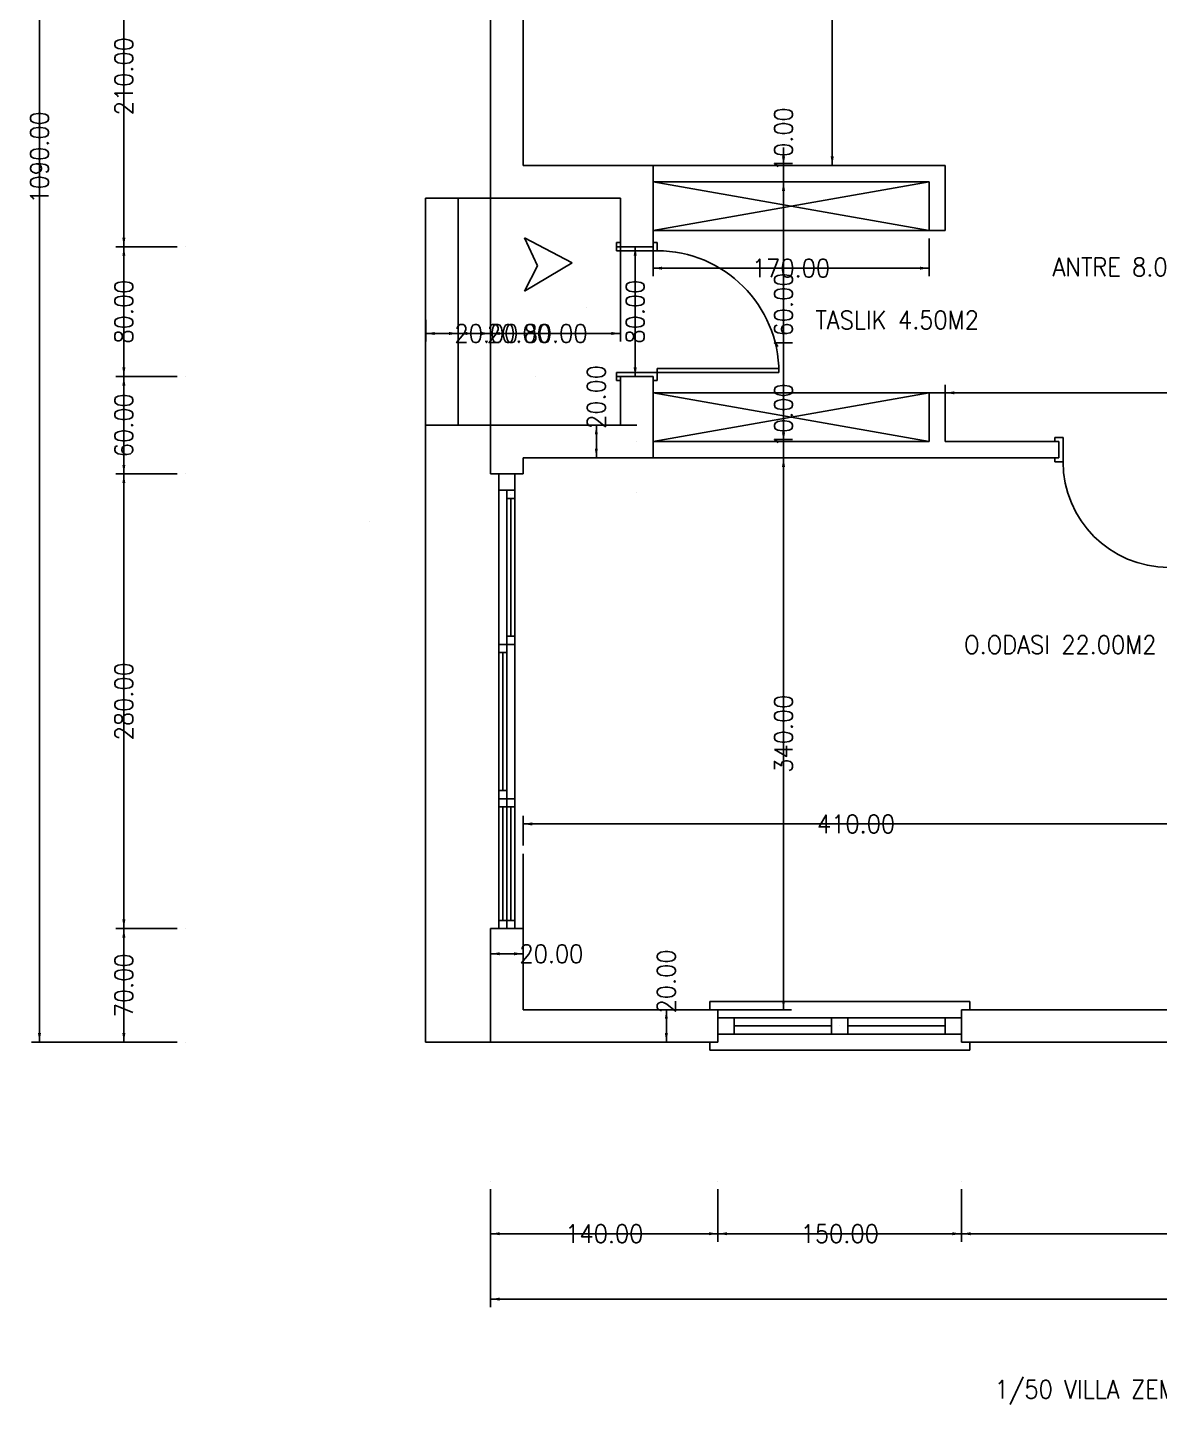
# Model space of a CAD drawing. Header units: millimetres. Extents: x -298 to 14912, y -1297 to 14957.
# Drawn here: x -298 to 6672, y -1297 to 7185 of the extents above; entities that cross this region are included whole.
import ezdxf

# ---------------------------------------------------------------- set-up
doc = ezdxf.new("R2010")
doc.units = ezdxf.units.MM
doc.layers.get('0').update_dxf_attribs({"linetype": 'CONTINUOUS'})
doc.layers.add('DIMENSIONS', color=3, linetype='CONTINUOUS')
doc.styles.get("Standard").update_dxf_attribs({"font": 'STANDARD'})
doc.dimstyles.get("Standard").update_dxf_attribs({"dimtxt": 112, "dimasz": 56, "dimexe": 50, "dimexo": 50, "dimgap": 0.0625, "dimtad": 0, "dimtoh": 1, "dimdec": 4, "dimzin": 1, "dimdsep": 46, "dimtxsty": 'STANDARD', "dimcen": 0.09, "dimadec": 0, "dimazin": 0, "dimtfac": 1, "dimtdec": 4, "dimtofl": 0, "dimtmove": 0, "dimatfit": 3, "dimfxl": 1, "dimtolj": 1, "dimtzin": 0, "dimarcsym": 0})

# ---------------------------------------------------------------- blocks, each defined once
blk = doc.blocks.new('*D17')
at = {"layer": 'DIMENSIONS', "color": 0, "linetype": 'ByBlock', "lineweight": -2}
for p, q in [((2553.9, 1584.7), (2553.9, 1429.2)), ((2753.9, 1584.7), (2753.9, 1429.2)), ((2553.9, 1479.2), (2753.9, 1479.2))]:
    blk.add_line(p, q, dxfattribs=at)
for points in [[(2553.9, 1479.2), (2609.9, 1488.5), (2609.9, 1469.9)], [(2753.9, 1479.2), (2697.9, 1469.9), (2697.9, 1488.5)]]:
    blk.add_solid(points, dxfattribs=at)
at = {"layer": 'DIMENSIONS', "color": 0, "linetype": 'CONTINUOUS', "lineweight": -2, "insert": (2928.1, 1479.2), "char_height": 112, "width": 348.444, "attachment_point": 5}
blk.add_mtext('20.00', dxfattribs=at)
blk = doc.blocks.new('*D18')
at = {"layer": 'DIMENSIONS', "color": 0, "linetype": 'ByBlock', "lineweight": -2}
for p, q in [((2753.9, 2145.4), (2753.9, 2329.1)), ((6853.9, 2145.4), (6853.9, 2329.1)), ((2753.9, 2279.1), (6853.9, 2279.1))]:
    blk.add_line(p, q, dxfattribs=at)
for points in [[(2753.9, 2279.1), (2809.9, 2288.4), (2809.9, 2269.8)], [(6853.9, 2279.1), (6797.9, 2269.8), (6797.9, 2288.4)]]:
    blk.add_solid(points, dxfattribs=at)
at = {"layer": 'DIMENSIONS', "color": 0, "linetype": 'CONTINUOUS', "lineweight": -2, "insert": (4803.9, 2279.1), "char_height": 112, "width": 423.111, "attachment_point": 5}
blk.add_mtext('410.00', dxfattribs=at)
blk = doc.blocks.new('*D24')
at = {"layer": 'DIMENSIONS', "color": 0, "linetype": 'ByBlock', "lineweight": -2}
for p, q in [((3503.9, 1134.7), (3686.1, 1134.7)), ((3636.1, 934.7), (3636.1, 1134.7)), ((3503.9, 934.7), (3686.1, 934.7))]:
    blk.add_line(p, q, dxfattribs=at)
for points in [[(3636.1, 1134.7), (3645.4, 1078.7), (3626.8, 1078.7)], [(3636.1, 934.7), (3626.8, 990.7), (3645.4, 990.7)]]:
    blk.add_solid(points, dxfattribs=at)
at = {"layer": 'DIMENSIONS', "color": 0, "linetype": 'CONTINUOUS', "lineweight": -2, "insert": (3636.1, 1309), "char_height": 112, "width": 348.444, "attachment_point": 5, "rotation": 90}
blk.add_mtext('20.00', dxfattribs=at)
blk = doc.blocks.new('*D25')
at = {"layer": 'DIMENSIONS', "color": 0, "linetype": 'ByBlock', "lineweight": -2}
for p, q in [((3503.9, 4534.7), (4407.4, 4534.7)), ((4357.4, 1134.7), (4357.4, 4534.7)), ((3503.9, 1134.7), (4407.4, 1134.7))]:
    blk.add_line(p, q, dxfattribs=at)
for points in [[(4357.4, 4534.7), (4366.8, 4478.7), (4348.1, 4478.7)], [(4357.4, 1134.7), (4348.1, 1190.7), (4366.8, 1190.7)]]:
    blk.add_solid(points, dxfattribs=at)
at = {"layer": 'DIMENSIONS', "color": 0, "linetype": 'CONTINUOUS', "lineweight": -2, "insert": (4357.4, 2834.7), "char_height": 112, "width": 448, "attachment_point": 5, "rotation": 90}
blk.add_mtext('340.00', dxfattribs=at)
blk = doc.blocks.new('*D26')
at = {"layer": 'DIMENSIONS', "color": 0, "linetype": 'ByBlock', "lineweight": -2}
for p, q in [((3403.9, 4734.7), (3154.9, 4734.7)), ((3204.9, 4534.7), (3204.9, 4734.7)), ((3403.9, 4534.7), (3154.9, 4534.7))]:
    blk.add_line(p, q, dxfattribs=at)
for points in [[(3204.9, 4734.7), (3214.2, 4678.7), (3195.6, 4678.7)], [(3204.9, 4534.7), (3195.6, 4590.7), (3214.2, 4590.7)]]:
    blk.add_solid(points, dxfattribs=at)
at = {"layer": 'DIMENSIONS', "color": 0, "linetype": 'CONTINUOUS', "lineweight": -2, "insert": (3204.9, 4909), "char_height": 112, "width": 348.444, "attachment_point": 5, "rotation": 90}
blk.add_mtext('20.00', dxfattribs=at)
blk = doc.blocks.new('*D27')
at = {"layer": 'DIMENSIONS', "color": 0, "linetype": 'ByBlock', "lineweight": -2}
for p, q in [((4357.4, 4422.7), (4357.4, 4746.7)), ((3603.9, 4634.7), (4407.4, 4634.7)), ((3603.9, 4534.7), (4407.4, 4534.7))]:
    blk.add_line(p, q, dxfattribs=at)
for points in [[(4357.4, 4634.7), (4348.1, 4690.7), (4366.8, 4690.7)], [(4357.4, 4534.7), (4366.8, 4478.7), (4348.1, 4478.7)]]:
    blk.add_solid(points, dxfattribs=at)
at = {"layer": 'DIMENSIONS', "color": 0, "linetype": 'CONTINUOUS', "lineweight": -2, "insert": (4357.4, 4796.5), "char_height": 112, "width": 323.556, "attachment_point": 5, "rotation": 90}
blk.add_mtext('10.00', dxfattribs=at)
blk = doc.blocks.new('*D28')
at = {"layer": 'DIMENSIONS', "color": 0, "linetype": 'ByBlock', "lineweight": -2}
for p, q in [((5203.9, 6234.7), (4307.4, 6234.7)), ((4357.4, 4634.7), (4357.4, 6234.7)), ((5203.9, 4634.7), (4307.4, 4634.7))]:
    blk.add_line(p, q, dxfattribs=at)
for points in [[(4357.4, 6234.7), (4366.8, 6178.7), (4348.1, 6178.7)], [(4357.4, 4634.7), (4348.1, 4690.7), (4366.8, 4690.7)]]:
    blk.add_solid(points, dxfattribs=at)
at = {"layer": 'DIMENSIONS', "color": 0, "linetype": 'CONTINUOUS', "lineweight": -2, "insert": (4357.4, 5434.7), "char_height": 112, "width": 410.667, "attachment_point": 5, "rotation": 90}
blk.add_mtext('160.00', dxfattribs=at)
blk = doc.blocks.new('*D29')
at = {"layer": 'DIMENSIONS', "color": 0, "linetype": 'ByBlock', "lineweight": -2}
for p, q in [((4357.4, 6122.7), (4357.4, 6446.7)), ((3603.9, 6334.7), (4407.4, 6334.7)), ((3603.9, 6234.7), (4407.4, 6234.7))]:
    blk.add_line(p, q, dxfattribs=at)
for points in [[(4357.4, 6334.7), (4348.1, 6390.7), (4366.8, 6390.7)], [(4357.4, 6234.7), (4366.8, 6178.7), (4348.1, 6178.7)]]:
    blk.add_solid(points, dxfattribs=at)
at = {"layer": 'DIMENSIONS', "color": 0, "linetype": 'CONTINUOUS', "lineweight": -2, "insert": (4357.4, 6496.5), "char_height": 112, "width": 323.556, "attachment_point": 5, "rotation": 90}
blk.add_mtext('10.00', dxfattribs=at)
blk = doc.blocks.new('*D30')
at = {"layer": 'DIMENSIONS', "color": 0, "linetype": 'ByBlock', "lineweight": -2}
for p, q in [((3803.9, 11234.7), (4707.4, 11234.7)), ((4657.4, 6334.7), (4657.4, 11234.7)), ((3803.9, 6334.7), (4707.4, 6334.7))]:
    blk.add_line(p, q, dxfattribs=at)
for points in [[(4657.4, 11234.7), (4666.8, 11178.7), (4648.1, 11178.7)], [(4657.4, 6334.7), (4648.1, 6390.7), (4666.8, 6390.7)]]:
    blk.add_solid(points, dxfattribs=at)
at = {"layer": 'DIMENSIONS', "color": 0, "linetype": 'CONTINUOUS', "lineweight": -2, "insert": (4657.4, 8784.7), "char_height": 112, "width": 448, "attachment_point": 5, "rotation": 90}
blk.add_mtext('490.00', dxfattribs=at)
blk = doc.blocks.new('*D34')
at = {"layer": 'DIMENSIONS', "color": 0, "linetype": 'ByBlock', "lineweight": -2}
for p, q in [((2153.9, 5384.7), (2153.9, 5250.2)), ((2353.9, 5384.7), (2353.9, 5250.2)), ((2153.9, 5300.2), (2353.9, 5300.2))]:
    blk.add_line(p, q, dxfattribs=at)
for points in [[(2153.9, 5300.2), (2209.9, 5309.5), (2209.9, 5290.8)], [(2353.9, 5300.2), (2297.9, 5290.8), (2297.9, 5309.5)]]:
    blk.add_solid(points, dxfattribs=at)
at = {"layer": 'DIMENSIONS', "color": 0, "linetype": 'CONTINUOUS', "lineweight": -2, "insert": (2528.1, 5300.2), "char_height": 112, "width": 348.444, "attachment_point": 5}
blk.add_mtext('20.00', dxfattribs=at)
blk = doc.blocks.new('*D35')
at = {"layer": 'DIMENSIONS', "color": 0, "linetype": 'ByBlock', "lineweight": -2}
for p, q in [((2353.9, 5384.7), (2353.9, 5250.2)), ((2553.9, 5384.7), (2553.9, 5250.2)), ((2353.9, 5300.2), (2553.9, 5300.2))]:
    blk.add_line(p, q, dxfattribs=at)
for points in [[(2353.9, 5300.2), (2409.9, 5309.5), (2409.9, 5290.8)], [(2553.9, 5300.2), (2497.9, 5290.8), (2497.9, 5309.5)]]:
    blk.add_solid(points, dxfattribs=at)
at = {"layer": 'DIMENSIONS', "color": 0, "linetype": 'CONTINUOUS', "lineweight": -2, "insert": (2728.1, 5300.2), "char_height": 112, "width": 348.444, "attachment_point": 5}
blk.add_mtext('20.00', dxfattribs=at)
blk = doc.blocks.new('*D36')
at = {"layer": 'DIMENSIONS', "color": 0, "linetype": 'ByBlock', "lineweight": -2}
for p, q in [((2553.9, 6084.7), (2553.9, 5250.2)), ((3353.9, 6084.7), (3353.9, 5250.2)), ((3353.9, 5300.2), (2553.9, 5300.2))]:
    blk.add_line(p, q, dxfattribs=at)
for points in [[(2553.9, 5300.2), (2609.9, 5309.5), (2609.9, 5290.8)], [(3353.9, 5300.2), (3297.9, 5290.8), (3297.9, 5309.5)]]:
    blk.add_solid(points, dxfattribs=at)
at = {"layer": 'DIMENSIONS', "color": 0, "linetype": 'CONTINUOUS', "lineweight": -2, "insert": (2953.9, 5300.2), "char_height": 112, "width": 348.444, "attachment_point": 5}
blk.add_mtext('80.00', dxfattribs=at)
blk = doc.blocks.new('*D44')
at = {"layer": 'DIMENSIONS', "color": 0, "linetype": 'ByBlock', "lineweight": -2}
for p, q in [((3403.9, 5834.7), (3394, 5834.7)), ((3444, 5034.7), (3444, 5834.7)), ((3403.9, 5034.7), (3394, 5034.7))]:
    blk.add_line(p, q, dxfattribs=at)
for points in [[(3444, 5834.7), (3453.3, 5778.7), (3434.6, 5778.7)], [(3444, 5034.7), (3434.6, 5090.7), (3453.3, 5090.7)]]:
    blk.add_solid(points, dxfattribs=at)
at = {"layer": 'DIMENSIONS', "color": 0, "linetype": 'CONTINUOUS', "lineweight": -2, "insert": (3444, 5434.7), "char_height": 112, "width": 348.444, "attachment_point": 5, "rotation": 90}
blk.add_mtext('80.00', dxfattribs=at)
blk = doc.blocks.new('*D45')
at = {"layer": 'DIMENSIONS', "color": 0, "linetype": 'ByBlock', "lineweight": -2}
for p, q in [((3553.9, 5884.7), (3553.9, 5652.6)), ((5253.9, 5884.7), (5253.9, 5652.6)), ((3553.9, 5702.6), (5253.9, 5702.6))]:
    blk.add_line(p, q, dxfattribs=at)
for points in [[(3553.9, 5702.6), (3609.9, 5711.9), (3609.9, 5693.3)], [(5253.9, 5702.6), (5197.9, 5693.3), (5197.9, 5711.9)]]:
    blk.add_solid(points, dxfattribs=at)
at = {"layer": 'DIMENSIONS', "color": 0, "linetype": 'CONTINUOUS', "lineweight": -2, "insert": (4403.9, 5702.6), "char_height": 112, "width": 410.667, "attachment_point": 5}
blk.add_mtext('170.00', dxfattribs=at)
blk = doc.blocks.new('*D46')
at = {"layer": 'DIMENSIONS', "color": 0, "linetype": 'ByBlock', "lineweight": -2}
for p, q in [((5353.9, 4684.7), (5353.9, 4984.7)), ((5353.9, 4934.7), (8953.9, 4934.7)), ((8953.9, 4684.7), (8953.9, 4984.7))]:
    blk.add_line(p, q, dxfattribs=at)
for points in [[(5353.9, 4934.7), (5409.9, 4944), (5409.9, 4925.4)], [(8953.9, 4934.7), (8897.9, 4925.4), (8897.9, 4944)]]:
    blk.add_solid(points, dxfattribs=at)
at = {"layer": 'DIMENSIONS', "color": 0, "linetype": 'CONTINUOUS', "lineweight": -2, "insert": (7153.9, 4934.7), "char_height": 112, "width": 435.556, "attachment_point": 5}
blk.add_mtext('360.00', dxfattribs=at)
blk = doc.blocks.new('*D70')
at = {"layer": 'DIMENSIONS', "color": 0, "linetype": 'ByBlock', "lineweight": -2}
for p, q in [((2553.9, 28.9), (2553.9, -295.1)), ((3953.9, 28.9), (3953.9, -295.1)), ((2553.9, -245.1), (3953.9, -245.1))]:
    blk.add_line(p, q, dxfattribs=at)
for points in [[(2553.9, -245.1), (2609.9, -235.8), (2609.9, -254.5)], [(3953.9, -245.1), (3897.9, -254.5), (3897.9, -235.8)]]:
    blk.add_solid(points, dxfattribs=at)
at = {"layer": 'DIMENSIONS', "color": 0, "linetype": 'CONTINUOUS', "lineweight": -2, "insert": (3253.9, -245.1), "char_height": 112, "width": 423.111, "attachment_point": 5}
blk.add_mtext('140.00', dxfattribs=at)
blk = doc.blocks.new('*D71')
at = {"layer": 'DIMENSIONS', "color": 0, "linetype": 'ByBlock', "lineweight": -2}
for p, q in [((3953.9, 28.9), (3953.9, -295.1)), ((5453.9, 28.9), (5453.9, -295.1)), ((3953.9, -245.1), (5453.9, -245.1))]:
    blk.add_line(p, q, dxfattribs=at)
for points in [[(3953.9, -245.1), (4009.9, -235.8), (4009.9, -254.5)], [(5453.9, -245.1), (5397.9, -254.5), (5397.9, -235.8)]]:
    blk.add_solid(points, dxfattribs=at)
at = {"layer": 'DIMENSIONS', "color": 0, "linetype": 'CONTINUOUS', "lineweight": -2, "insert": (4703.9, -245.1), "char_height": 112, "width": 410.667, "attachment_point": 5}
blk.add_mtext('150.00', dxfattribs=at)
blk = doc.blocks.new('*D72')
at = {"layer": 'DIMENSIONS', "color": 0, "linetype": 'ByBlock', "lineweight": -2}
for p, q in [((5453.9, 28.9), (5453.9, -295.1)), ((8953.9, 28.9), (8953.9, -295.1)), ((5453.9, -245.1), (8953.9, -245.1))]:
    blk.add_line(p, q, dxfattribs=at)
for points in [[(5453.9, -245.1), (5509.9, -235.8), (5509.9, -254.5)], [(8953.9, -245.1), (8897.9, -254.5), (8897.9, -235.8)]]:
    blk.add_solid(points, dxfattribs=at)
at = {"layer": 'DIMENSIONS', "color": 0, "linetype": 'CONTINUOUS', "lineweight": -2, "insert": (7203.9, -245.1), "char_height": 112, "width": 435.556, "attachment_point": 5}
blk.add_mtext('350.00', dxfattribs=at)
blk = doc.blocks.new('*D75')
at = {"layer": 'DIMENSIONS', "color": 0, "linetype": 'ByBlock', "lineweight": -2}
for p, q in [((2553.9, -295.1), (2553.9, -697.9)), ((11453.9, -295.1), (11453.9, -697.9)), ((2553.9, -647.9), (11453.9, -647.9))]:
    blk.add_line(p, q, dxfattribs=at)
for points in [[(2553.9, -647.9), (2609.9, -638.6), (2609.9, -657.3)], [(11453.9, -647.9), (11397.9, -657.3), (11397.9, -638.6)]]:
    blk.add_solid(points, dxfattribs=at)
at = {"layer": 'DIMENSIONS', "color": 0, "linetype": 'CONTINUOUS', "lineweight": -2, "insert": (7003.9, -647.9), "char_height": 112, "width": 435.556, "attachment_point": 5}
blk.add_mtext('890.00', dxfattribs=at)
blk = doc.blocks.new('*D78')
at = {"layer": 'DIMENSIONS', "color": 0, "linetype": 'ByBlock', "lineweight": -2}
for p, q in [((623.6, 7934.7), (245.4, 7934.7)), ((295.4, 7934.7), (295.4, 5834.7)), ((623.6, 5834.7), (245.4, 5834.7))]:
    blk.add_line(p, q, dxfattribs=at)
for points in [[(295.4, 7934.7), (304.7, 7878.7), (286.1, 7878.7)], [(295.4, 5834.7), (286.1, 5890.7), (304.7, 5890.7)]]:
    blk.add_solid(points, dxfattribs=at)
at = {"layer": 'DIMENSIONS', "color": 0, "linetype": 'CONTINUOUS', "lineweight": -2, "insert": (295.4, 6884.7), "char_height": 112, "width": 410.667, "attachment_point": 5, "rotation": 90}
blk.add_mtext('210.00', dxfattribs=at)
blk = doc.blocks.new('*D79')
at = {"layer": 'DIMENSIONS', "color": 0, "linetype": 'ByBlock', "lineweight": -2}
for p, q in [((623.6, 5834.7), (245.4, 5834.7)), ((295.4, 5834.7), (295.4, 5034.7)), ((623.6, 5034.7), (245.4, 5034.7))]:
    blk.add_line(p, q, dxfattribs=at)
for points in [[(295.4, 5834.7), (304.7, 5778.7), (286.1, 5778.7)], [(295.4, 5034.7), (286.1, 5090.7), (304.7, 5090.7)]]:
    blk.add_solid(points, dxfattribs=at)
at = {"layer": 'DIMENSIONS', "color": 0, "linetype": 'CONTINUOUS', "lineweight": -2, "insert": (295.4, 5434.7), "char_height": 112, "width": 348.444, "attachment_point": 5, "rotation": 90}
blk.add_mtext('80.00', dxfattribs=at)
blk = doc.blocks.new('*D80')
at = {"layer": 'DIMENSIONS', "color": 0, "linetype": 'ByBlock', "lineweight": -2}
for p, q in [((623.6, 5034.7), (245.4, 5034.7)), ((295.4, 5034.7), (295.4, 4434.7)), ((623.6, 4434.7), (245.4, 4434.7))]:
    blk.add_line(p, q, dxfattribs=at)
for points in [[(295.4, 5034.7), (304.7, 4978.7), (286.1, 4978.7)], [(295.4, 4434.7), (286.1, 4490.7), (304.7, 4490.7)]]:
    blk.add_solid(points, dxfattribs=at)
at = {"layer": 'DIMENSIONS', "color": 0, "linetype": 'CONTINUOUS', "lineweight": -2, "insert": (295.4, 4734.7), "char_height": 112, "width": 348.444, "attachment_point": 5, "rotation": 90}
blk.add_mtext('60.00', dxfattribs=at)
blk = doc.blocks.new('*D81')
at = {"layer": 'DIMENSIONS', "color": 0, "linetype": 'ByBlock', "lineweight": -2}
for p, q in [((623.6, 4434.7), (245.4, 4434.7)), ((295.4, 4434.7), (295.4, 1634.7)), ((623.6, 1634.7), (245.4, 1634.7))]:
    blk.add_line(p, q, dxfattribs=at)
for points in [[(295.4, 4434.7), (304.7, 4378.7), (286.1, 4378.7)], [(295.4, 1634.7), (286.1, 1690.7), (304.7, 1690.7)]]:
    blk.add_solid(points, dxfattribs=at)
at = {"layer": 'DIMENSIONS', "color": 0, "linetype": 'CONTINUOUS', "lineweight": -2, "insert": (295.4, 3034.7), "char_height": 112, "width": 435.556, "attachment_point": 5, "rotation": 90}
blk.add_mtext('280.00', dxfattribs=at)
blk = doc.blocks.new('*D82')
at = {"layer": 'DIMENSIONS', "color": 0, "linetype": 'ByBlock', "lineweight": -2}
for p, q in [((623.6, 1634.7), (245.4, 1634.7)), ((295.4, 1634.7), (295.4, 934.7)), ((623.6, 934.7), (245.4, 934.7))]:
    blk.add_line(p, q, dxfattribs=at)
for points in [[(295.4, 1634.7), (304.7, 1578.7), (286.1, 1578.7)], [(295.4, 934.7), (286.1, 990.7), (304.7, 990.7)]]:
    blk.add_solid(points, dxfattribs=at)
at = {"layer": 'DIMENSIONS', "color": 0, "linetype": 'CONTINUOUS', "lineweight": -2, "insert": (295.4, 1284.7), "char_height": 112, "width": 348.444, "attachment_point": 5, "rotation": 90}
blk.add_mtext('70.00', dxfattribs=at)
blk = doc.blocks.new('*D83')
at = {"layer": 'DIMENSIONS', "color": 0, "linetype": 'ByBlock', "lineweight": -2}
for p, q in [((245.4, 11834.7), (-274.2, 11834.7)), ((-224.2, 934.7), (-224.2, 11834.7)), ((245.4, 934.7), (-274.2, 934.7))]:
    blk.add_line(p, q, dxfattribs=at)
for points in [[(-224.2, 11834.7), (-214.9, 11778.7), (-233.5, 11778.7)], [(-224.2, 934.7), (-233.5, 990.7), (-214.9, 990.7)]]:
    blk.add_solid(points, dxfattribs=at)
at = {"layer": 'DIMENSIONS', "color": 0, "linetype": 'CONTINUOUS', "lineweight": -2, "insert": (-224.2, 6384.7), "char_height": 112, "width": 497.778, "attachment_point": 5, "rotation": 90}
blk.add_mtext('1090.00', dxfattribs=at)

msp = doc.modelspace()

# ---------------------------------------------------------------- linework, layer by layer
at = {"linetype": 'CONTINUOUS'}
for p, q in [((2553.8612, 6134.7006), (2553.8612, 7934.7006)), ((2553.8612, 6134.7006), (2553.8612, 7934.7006)), ((2753.8612, 6334.7006), (2753.8612, 7934.7006)), ((2553.8612, 6334.7006), (2553.8612, 6334.7006)), ((2753.8612, 6334.7006), (2753.8612, 6334.7006)), ((3353.8612, 6334.7006), (2753.8612, 6334.7006)), ((2753.8612, 6334.7006), (2753.8612, 6334.7006)), ((3353.8612, 6334.7006), (3553.8612, 6334.7006)), ((3453.8612, 6334.7006), (3453.8612, 6334.7006)), ((3453.8612, 6334.7006), (3453.8612, 6334.7006)), ((3553.8612, 6134.7006), (3553.8612, 6334.7006)), ((3553.8612, 6334.7006), (3553.8612, 6334.7006)), ((3553.8612, 6334.7006), (5353.8612, 6334.7006)), ((4357.4272, 6334.7006), (4357.4272, 6334.7006)), ((5253.8612, 6334.7006), (5253.8612, 6334.7006)), ((5353.8612, 6234.7006), (5353.8612, 6334.7006)), ((3553.8612, 6234.7006), (3553.8612, 6234.7006)), ((3553.8612, 6234.7006), (5253.8612, 6234.7006)), ((5253.8612, 5934.7006), (3553.8612, 6234.7006)), ((3553.8612, 5934.7006), (5253.8612, 6234.7006)), ((5253.8612, 6134.7006), (5253.8612, 6234.7006)), ((5253.8612, 6234.7006), (5253.8612, 5934.7006)), ((5253.8612, 6234.7006), (5253.8612, 6234.7006)), ((5253.8612, 6234.7006), (5253.8612, 6234.7006)), ((5353.8612, 5934.7006), (5353.8612, 6234.7006)), ((5353.8612, 6234.7006), (5353.8612, 6234.7006)), ((5353.8612, 6234.7006), (5353.8612, 6234.7006)), ((2153.8612, 6134.7006), (2153.8612, 4734.7006)), ((2153.8612, 6134.7006), (2553.8612, 6134.7006)), ((2353.8612, 6134.7006), (2353.8612, 4734.7006)), ((3353.8612, 6134.7006), (2553.8612, 6134.7006)), ((2553.8612, 6134.7006), (2553.8612, 6134.7006)), ((2553.8612, 6134.7006), (2553.8612, 4734.7006)), ((2753.8612, 6134.7006), (2753.8612, 6134.7006)), ((2753.8612, 6134.7006), (2753.8612, 6134.7006)), ((3353.8612, 6134.7006), (3353.8612, 5834.7006)), ((3353.8612, 5834.7006), (3353.8612, 6134.7006)), ((3353.8612, 6134.7006), (3353.8612, 6134.7006)), ((3553.8612, 5834.7006), (3553.8612, 6134.7006)), ((5253.8612, 5934.7006), (5253.8612, 6134.7006)), ((2762.8458, 5888.38), (3056.5997, 5735.8539)), ((2843.1128, 5716.4515), (2762.8458, 5888.38)), ((3328.8612, 5809.7006), (3328.8612, 5859.7006)), ((3328.8612, 5859.7006), (3328.8612, 5859.7006)), ((3328.8612, 5859.7006), (3353.8612, 5859.7006)), ((3353.8612, 5859.7006), (3353.8612, 5859.7006)), ((5253.8612, 5934.7006), (3553.8612, 5934.7006)), ((3553.8612, 5834.7006), (3553.8612, 5859.7006)), ((3553.8612, 5859.7006), (3578.8612, 5859.7006)), ((3578.8612, 5859.7006), (3578.8612, 5809.7006)), ((5253.8612, 5934.7006), (5353.8612, 5934.7006)), ((5253.8612, 5934.7006), (5253.8612, 5934.7006)), ((5253.8612, 5934.7006), (5253.8612, 5934.7006)), ((5353.8612, 5934.7006), (5353.8612, 5934.7006)), ((673.6354, 5834.7006), (673.6354, 5834.7006)), ((2153.8612, 5834.7006), (2153.8612, 5834.7006)), ((2153.8612, 5834.7006), (2153.8612, 5834.7006)), ((2353.8612, 5834.7006), (2353.8612, 5834.7006)), ((2353.8612, 5834.7006), (2353.8612, 5834.7006)), ((2553.8612, 5834.7006), (2553.8612, 5834.7006)), ((2553.8612, 5834.7006), (2553.8612, 5834.7006)), ((2787.9067, 5834.7006), (2787.9067, 5834.7006)), ((2787.9067, 5834.7006), (2787.9067, 5834.7006)), ((2866.2284, 5834.7006), (2866.2284, 5834.7006)), ((2866.2284, 5834.7006), (2866.2284, 5834.7006)), ((3353.8612, 5834.7006), (3328.8612, 5834.7006)), ((3328.8612, 5834.7006), (3328.8612, 5834.7006)), ((3578.8612, 5809.7006), (3328.8612, 5809.7006)), ((3353.8612, 5834.7006), (3353.8612, 5834.7006)), ((3353.8612, 5834.7006), (3353.8612, 5834.7006)), ((3353.8612, 5834.7006), (3553.8612, 5834.7006)), ((3353.8612, 5834.7006), (3353.8612, 5834.7006)), ((3353.8612, 5834.7006), (3353.8612, 5834.7006)), ((3453.8612, 5834.7006), (3453.8612, 5834.7006)), ((3453.8612, 5834.7006), (3453.8612, 5834.7006)), ((3453.8612, 5809.7006), (3453.8612, 5809.7006)), ((3453.8612, 5809.7006), (3453.8612, 5809.7006)), ((3453.8612, 5799.2105), (3453.8612, 5799.2105)), ((3453.8612, 5799.2105), (3453.8612, 5799.2105)), ((3578.8612, 5809.7006), (3578.8612, 5809.7006)), ((3056.5997, 5735.8539), (2762.8458, 5560.7314)), ((2762.8458, 5560.7314), (2843.1128, 5716.4515)), ((3145.604, 5458.6802), (3145.604, 5458.6802)), ((2851.8501, 5283.5577), (2851.8501, 5283.5577)), ((673.6354, 5034.7006), (673.6354, 5034.7006)), ((673.6354, 5034.7006), (673.6354, 5034.7006)), ((2153.8612, 5034.7006), (2153.8612, 5034.7006)), ((2153.8612, 5034.7006), (2153.8612, 5034.7006)), ((2353.8612, 5034.7006), (2353.8612, 5034.7006)), ((2353.8612, 5034.7006), (2353.8612, 5034.7006)), ((2553.8612, 5034.7006), (2553.8612, 5034.7006)), ((2553.8612, 5034.7006), (2553.8612, 5034.7006)), ((2829.278, 5034.7006), (2829.278, 5034.7006)), ((2829.278, 5034.7006), (2829.278, 5034.7006)), ((3578.8612, 5059.7006), (3328.8612, 5059.7006)), ((3328.8612, 5059.7006), (3328.8612, 5034.7006)), ((3328.8612, 5034.7006), (3328.8612, 5009.7006)), ((3353.8612, 5034.7006), (3328.8612, 5034.7006)), ((3328.8612, 5034.7006), (3328.8612, 5034.7006)), ((3328.8612, 5034.7006), (3328.8612, 5034.7006)), ((3328.8612, 5034.7006), (3328.8612, 5034.7006)), ((3328.8612, 5009.7006), (3328.8612, 5009.7006)), ((3328.8612, 5009.7006), (3353.8612, 5009.7006)), ((3353.8612, 4734.7006), (3353.8612, 5034.7006)), ((3353.8612, 5034.7006), (3353.8612, 5034.7006)), ((3353.8612, 5034.7006), (3353.8612, 5034.7006)), ((3353.8612, 5034.7006), (3553.8612, 5034.7006)), ((3353.8612, 4734.7006), (3353.8612, 5034.7006)), ((3353.8612, 5034.7006), (3353.8612, 5034.7006)), ((3353.8612, 5034.7006), (3353.8612, 5034.7006)), ((3353.8612, 5009.7006), (3353.8612, 5009.7006)), ((3453.8612, 5059.7006), (3453.8612, 5059.7006)), ((3453.8612, 5059.7006), (3453.8612, 5059.7006)), ((3453.8612, 5034.7006), (3453.8612, 5034.7006)), ((3453.8612, 5034.7006), (3453.8612, 5034.7006)), ((3453.8612, 5034.7006), (3453.8612, 5034.7006)), ((3453.8612, 5034.7006), (3453.8612, 5034.7006)), ((3553.8612, 4734.7006), (3553.8612, 5034.7006)), ((3578.8612, 5009.7006), (3553.8612, 5009.7006)), ((3578.8612, 5084.7006), (4328.8612, 5084.7006)), ((3578.8612, 5084.7006), (3578.8612, 5059.7006)), ((3578.8612, 5034.7006), (3578.8612, 5059.7006)), ((3578.8612, 5059.7006), (4328.8612, 5059.7006)), ((3578.8612, 5059.7006), (3578.8612, 5059.7006)), ((3578.8612, 5034.7006), (3578.8612, 5009.7006)), ((3578.8612, 5009.7006), (3578.8612, 5009.7006)), ((4318.3712, 4934.7006), (3553.8612, 4934.7006)), ((5253.8612, 4634.7006), (3553.8612, 4934.7006)), ((5253.8612, 4934.7006), (3553.8612, 4634.7006)), ((5253.8612, 4934.7006), (4318.3712, 4934.7006)), ((5253.8612, 4634.7006), (5253.8612, 4934.7006)), ((5253.8612, 4934.7006), (5353.8612, 4934.7006)), ((5253.8612, 4734.7006), (5253.8612, 4934.7006)), ((5253.8612, 4934.7006), (5253.8612, 4934.7006)), ((5253.8612, 4934.7006), (5253.8612, 4934.7006)), ((5353.8612, 4934.7006), (5353.8612, 4934.7006)), ((5353.8612, 4934.7006), (5353.8612, 4634.7006)), ((2553.8612, 4734.7006), (2153.8612, 4734.7006)), ((2153.8612, 4734.7006), (2153.8612, 4734.7006)), ((2153.8612, 4734.7006), (2153.8612, 934.7006)), ((2553.8612, 4734.7006), (2553.8612, 4734.7006)), ((2553.8612, 4734.7006), (2553.8612, 4734.7006)), ((2553.8612, 4734.7006), (3353.8612, 4734.7006)), ((2553.8612, 4434.7006), (2553.8612, 4734.7006)), ((2553.8612, 4734.7006), (2553.8612, 4734.7006)), ((2753.8612, 4734.7006), (2753.8612, 4734.7006)), ((3353.8612, 4734.7006), (3353.8612, 4734.7006)), ((3353.8612, 4734.7006), (3353.8612, 4734.7006)), ((3353.8612, 4734.7006), (3353.8612, 4734.7006)), ((3353.8612, 4734.7006), (3353.8612, 4734.7006)), ((3353.8612, 4734.7006), (3453.8612, 4734.7006)), ((3453.8612, 4734.7006), (3453.8612, 4734.7006)), ((3453.8612, 4734.7006), (3453.8612, 4734.7006)), ((3553.8612, 4734.7006), (3553.8612, 4734.7006)), ((3553.8612, 4734.7006), (3553.8612, 4534.7006)), ((5253.8612, 4734.7006), (5253.8612, 4634.7006)), ((3453.8612, 4634.7006), (3453.8612, 4634.7006)), ((3553.8612, 4634.7006), (3553.8612, 4634.7006)), ((3553.8612, 4634.7006), (5253.8612, 4634.7006)), ((3553.8612, 4634.7006), (3553.8612, 4634.7006)), ((3553.8612, 4634.7006), (3553.8612, 4634.7006)), ((3553.8612, 4634.7006), (3553.8612, 4634.7006)), ((3553.8612, 4634.7006), (3553.8612, 4634.7006)), ((4357.4272, 4534.7006), (4357.4272, 4634.7006)), ((5253.8612, 4634.7006), (5253.8612, 4634.7006)), ((5253.8612, 4634.7006), (5253.8612, 4634.7006)), ((5353.8612, 4634.7006), (5353.8612, 4634.7006)), ((5353.8612, 4634.7006), (5853.8612, 4634.7006)), ((5353.8612, 4634.7006), (5353.8612, 4634.7006)), ((5853.8612, 4634.7006), (5853.8612, 4634.7006)), ((5853.8612, 4634.7006), (5853.8612, 4634.7006)), ((5853.8612, 4634.7006), (5853.8612, 4634.7006)), ((5853.8612, 4634.7006), (6053.8612, 4634.7006)), ((6028.8612, 4634.7006), (6028.8612, 4659.7006)), ((6028.8612, 4659.7006), (6078.8612, 4659.7006)), ((6053.8612, 4634.7006), (6028.8612, 4634.7006)), ((6053.8612, 4634.7006), (6053.8612, 4634.7006)), ((6053.8612, 4634.7006), (6053.8612, 4634.7006)), ((6053.8612, 4634.7006), (6053.8612, 4534.7006)), ((6078.8612, 4659.7006), (6078.8612, 4509.7006)), ((2553.8612, 4534.7006), (2553.8612, 4534.7006)), ((2753.8612, 4534.7006), (3353.8612, 4534.7006)), ((2753.8612, 4434.7006), (2753.8612, 4534.7006)), ((2753.8612, 4534.7006), (2753.8612, 4534.7006)), ((3353.8612, 4534.7006), (3553.8612, 4534.7006)), ((3453.8612, 4534.7006), (3453.8612, 4534.7006)), ((3453.8612, 4534.7006), (3453.8612, 4534.7006)), ((3453.8612, 4534.7006), (3453.8612, 4534.7006)), ((3553.8612, 4534.7006), (3553.8612, 4534.7006)), ((3553.8612, 4534.7006), (5853.8612, 4534.7006)), ((4357.4272, 4534.7006), (4357.4272, 4534.7006)), ((5253.8612, 4534.7006), (5253.8612, 4534.7006)), ((5853.8612, 4534.7006), (5853.8612, 4534.7006)), ((5853.8612, 4534.7006), (5853.8612, 4534.7006)), ((5853.8612, 4534.7006), (6053.8612, 4534.7006)), ((6028.8612, 4509.7006), (6028.8612, 4534.7006)), ((6078.8612, 4509.7006), (6028.8612, 4509.7006)), ((6028.8612, 4509.7006), (6028.8612, 4509.7006)), ((6053.8612, 4534.7006), (6053.8612, 4534.7006)), ((6053.8612, 4534.7006), (6053.8612, 4534.7006)), ((673.6354, 4434.7006), (673.6354, 4434.7006)), ((673.6354, 4434.7006), (673.6354, 4434.7006)), ((2153.8612, 4434.7006), (2153.8612, 4434.7006)), ((2153.8612, 4434.7006), (2153.8612, 4434.7006)), ((2553.8612, 4434.7006), (2753.8612, 4434.7006)), ((2553.8612, 4434.7006), (2553.8612, 4434.7006)), ((2553.8612, 4434.7006), (2553.8612, 4434.7006)), ((2703.8612, 4434.7006), (2603.8612, 4434.7006)), ((2603.8612, 4334.7006), (2603.8612, 4434.7006)), ((2603.8612, 4434.7006), (2603.8612, 4434.7006)), ((2603.8612, 4434.7006), (2603.8612, 4434.7006)), ((2653.8612, 4434.7006), (2653.8612, 4434.7006)), ((2653.8612, 4434.7006), (2653.8612, 4434.7006)), ((2653.8612, 4434.7006), (2653.8612, 4434.7006)), ((2703.8612, 4334.7006), (2703.8612, 4434.7006)), ((2703.8612, 4434.7006), (2703.8612, 4434.7006)), ((2703.8612, 4434.7006), (2703.8612, 4434.7006)), ((2703.8612, 4334.7006), (2603.8612, 4334.7006)), ((2603.8612, 3434.7006), (2603.8612, 4334.7006)), ((2653.8612, 3434.7006), (2653.8612, 4334.7006)), ((2653.8612, 4334.7006), (2653.8612, 4334.7006)), ((2653.8612, 4334.7006), (2678.8612, 4334.7006)), ((2678.8612, 4334.7006), (2678.8612, 4334.7006)), ((2678.8612, 4334.7006), (2678.8612, 4334.7006)), ((2703.8612, 3434.7006), (2703.8612, 4334.7006)), ((2653.8612, 4309.7006), (2653.8612, 4309.7006)), ((2653.8612, 4309.7006), (2653.8612, 4309.7006)), ((2703.8612, 4284.7006), (2653.8612, 4284.7006)), ((2678.8612, 4309.7006), (2678.8612, 4309.7006)), ((2678.8612, 4309.7006), (2678.8612, 4309.7006)), ((2678.8612, 3434.7006), (2678.8612, 4284.7006)), ((2703.8612, 4309.7006), (2703.8612, 4309.7006)), ((3453.8612, 4320.1906), (3453.8612, 4320.1906)), ((3453.8612, 4320.1906), (3453.8612, 4320.1906)), ((1806.5841, 4140.0185), (1806.5841, 4140.0185)), ((2603.8612, 3334.7006), (2603.8612, 3434.7006)), ((2603.8612, 3434.7006), (2603.8612, 3434.7006)), ((2603.8612, 3434.7006), (2603.8612, 3434.7006)), ((2603.8612, 3434.7006), (2603.8612, 3434.7006)), ((2603.8612, 3434.7006), (2603.8612, 3434.7006)), ((2653.8612, 3434.7006), (2653.8612, 3334.7006)), ((2653.8612, 3434.7006), (2653.8612, 3434.7006)), ((2653.8612, 3434.7006), (2653.8612, 3434.7006)), ((2653.8612, 3434.7006), (2653.8612, 3434.7006)), ((2703.8612, 3434.7006), (2653.8612, 3434.7006)), ((2678.8612, 3434.7006), (2678.8612, 3434.7006)), ((2703.8612, 3334.7006), (2703.8612, 3434.7006)), ((2703.8612, 3434.7006), (2703.8612, 3434.7006)), ((2703.8612, 3434.7006), (2703.8612, 3434.7006)), ((2703.8612, 3384.7006), (2603.8612, 3384.7006)), ((2603.8612, 2434.7006), (2603.8612, 3334.7006)), ((2603.8612, 3334.7006), (2603.8612, 3334.7006)), ((2603.8612, 3334.7006), (2603.8612, 3334.7006)), ((2653.8612, 3334.7006), (2603.8612, 3334.7006)), ((2628.8612, 2484.7006), (2628.8612, 3334.7006)), ((2653.8612, 3384.7006), (2653.8612, 3334.7006)), ((2653.8612, 3334.7006), (2653.8612, 3334.7006)), ((2653.8612, 3334.7006), (2653.8612, 2434.7006)), ((2653.8612, 3334.7006), (2653.8612, 3334.7006)), ((2653.8612, 3334.7006), (2653.8612, 3334.7006)), ((2653.8612, 3334.7006), (2653.8612, 3334.7006)), ((2703.8612, 3384.7006), (2678.8612, 3384.7006)), ((2678.8612, 3384.7006), (2678.8612, 3384.7006)), ((2678.8612, 3384.7006), (2678.8612, 3384.7006)), ((2703.8612, 2434.7006), (2703.8612, 3334.7006)), ((2703.8612, 3334.7006), (2703.8612, 3334.7006)), ((2703.8612, 3334.7006), (2703.8612, 3334.7006)), ((2703.8612, 3334.7006), (2703.8612, 3334.7006)), ((2703.8612, 3334.7006), (2703.8612, 3334.7006)), ((2703.8612, 3034.7006), (2703.8612, 3034.7006)), ((2653.8612, 2484.7006), (2603.8612, 2484.7006)), ((2653.8612, 2434.7006), (2653.8612, 2484.7006)), ((2703.8612, 2434.7006), (2603.8612, 2434.7006)), ((2603.8612, 1734.7006), (2603.8612, 2434.7006)), ((2628.8612, 2384.7006), (2603.8612, 2384.7006)), ((2603.8612, 2384.7006), (2603.8612, 2384.7006)), ((2628.8612, 2384.7006), (2628.8612, 2384.7006)), ((2628.8612, 2384.7006), (2628.8612, 2384.7006)), ((2628.8612, 2384.7006), (2653.8612, 2384.7006)), ((2628.8612, 2384.7006), (2628.8612, 2384.7006)), ((2628.8612, 2384.7006), (2628.8612, 2384.7006)), ((2628.8612, 2384.7006), (2628.8612, 1684.7006)), ((2653.8612, 2434.7006), (2653.8612, 2434.7006)), ((2653.8612, 2434.7006), (2653.8612, 1634.7006)), ((2653.8612, 2434.7006), (2653.8612, 2384.7006)), ((2653.8612, 2384.7006), (2653.8612, 2384.7006)), ((2653.8612, 2384.7006), (2678.8612, 2384.7006)), ((2678.8612, 2434.7006), (2678.8612, 2434.7006)), ((2678.8612, 1684.7006), (2678.8612, 2384.7006)), ((2678.8612, 2384.7006), (2703.8612, 2384.7006)), ((2703.8612, 1734.7006), (2703.8612, 2434.7006)), ((2153.8612, 2095.4354), (2153.8612, 2095.4354)), ((2153.8612, 2095.4354), (2153.8612, 2095.4354)), ((2603.8612, 2095.4354), (2603.8612, 2095.4354)), ((2603.8612, 2095.4354), (2603.8612, 2095.4354)), ((2628.8612, 2095.4354), (2628.8612, 2095.4354)), ((2628.8612, 2095.4354), (2628.8612, 2095.4354)), ((2653.8612, 2095.4354), (2653.8612, 2095.4354)), ((2653.8612, 2095.4354), (2653.8612, 2095.4354)), ((2678.8612, 2095.4354), (2678.8612, 2095.4354)), ((2678.8612, 2095.4354), (2678.8612, 2095.4354)), ((2703.8612, 2095.4354), (2703.8612, 2095.4354)), ((2703.8612, 2095.4354), (2703.8612, 2095.4354)), ((2753.8612, 1634.7006), (2753.8612, 2095.4354)), ((2753.8612, 2095.4354), (2753.8612, 2095.4354)), ((2603.8612, 1634.7006), (2603.8612, 1734.7006)), ((2603.8612, 1734.7006), (2603.8612, 1734.7006)), ((2603.8612, 1734.7006), (2603.8612, 1734.7006)), ((2603.8612, 1734.7006), (2603.8612, 1734.7006)), ((2603.8612, 1734.7006), (2603.8612, 1734.7006)), ((2653.8612, 1734.7006), (2653.8612, 1734.7006)), ((2653.8612, 1734.7006), (2653.8612, 1734.7006)), ((2653.8612, 1734.7006), (2653.8612, 1734.7006)), ((2653.8612, 1734.7006), (2653.8612, 1734.7006)), ((2653.8612, 1734.7006), (2653.8612, 1734.7006)), ((2653.8612, 1734.7006), (2653.8612, 1734.7006)), ((2703.8612, 1634.7006), (2703.8612, 1734.7006)), ((2703.8612, 1734.7006), (2703.8612, 1734.7006)), ((2703.8612, 1734.7006), (2703.8612, 1734.7006)), ((673.6354, 1634.7006), (673.6354, 1634.7006)), ((673.6354, 1634.7006), (673.6354, 1634.7006)), ((2153.8612, 1634.7006), (2153.8612, 1634.7006)), ((2153.8612, 1634.7006), (2153.8612, 1634.7006)), ((2553.8612, 934.7006), (2553.8612, 1634.7006)), ((2553.8612, 1634.7006), (2553.8612, 1634.7006)), ((2553.8612, 1634.7006), (2553.8612, 1634.7006)), ((2553.8612, 1634.7006), (2753.8612, 1634.7006)), ((2553.8612, 934.7006), (2553.8612, 1634.7006)), ((2553.8612, 1634.7006), (2553.8612, 1634.7006)), ((2553.8612, 1634.7006), (2553.8612, 1634.7006)), ((2553.8612, 1634.7006), (2553.8612, 1634.7006)), ((2553.8612, 1634.7006), (2553.8612, 1634.7006)), ((2653.8612, 1684.7006), (2603.8612, 1684.7006)), ((2703.8612, 1634.7006), (2603.8612, 1634.7006)), ((2603.8612, 1634.7006), (2603.8612, 1634.7006)), ((2603.8612, 1634.7006), (2603.8612, 1634.7006)), ((2628.8612, 1634.7006), (2628.8612, 1634.7006)), ((2628.8612, 1634.7006), (2628.8612, 1634.7006)), ((2628.8612, 1634.7006), (2628.8612, 1634.7006)), ((2703.8612, 1684.7006), (2653.8612, 1684.7006)), ((2653.8612, 1634.7006), (2653.8612, 1634.7006)), ((2653.8612, 1634.7006), (2653.8612, 1634.7006)), ((2678.8612, 1684.7006), (2678.8612, 1684.7006)), ((2678.8612, 1684.7006), (2678.8612, 1684.7006)), ((2703.8612, 1634.7006), (2703.8612, 1684.7006)), ((2703.8612, 1634.7006), (2703.8612, 1634.7006)), ((2703.8612, 1634.7006), (2703.8612, 1634.7006)), ((2753.8612, 1134.7006), (2753.8612, 1634.7006)), ((2753.8612, 1634.7006), (2753.8612, 1634.7006)), ((2553.8612, 1134.7006), (2553.8612, 1134.7006)), ((2753.8612, 1134.7006), (2753.8612, 1134.7006)), ((2753.8612, 1134.7006), (2753.8612, 1134.7006)), ((2753.8612, 1134.7006), (2753.8612, 1134.7006)), ((2753.8612, 1134.7006), (2753.8612, 1134.7006)), ((2753.8612, 1134.7006), (3953.8612, 1134.7006)), ((3453.8612, 1134.7006), (3453.8612, 1134.7006)), ((3453.8612, 1134.7006), (3453.8612, 1134.7006)), ((5503.8612, 1184.7006), (3903.8612, 1184.7006)), ((3903.8612, 1184.7006), (3903.8612, 1184.7006)), ((3903.8612, 1184.7006), (3903.8612, 1134.7006)), ((3953.8612, 934.7006), (3953.8612, 1134.7006)), ((5453.8612, 934.7006), (5453.8612, 1134.7006)), ((5453.8612, 1134.7006), (6853.8612, 1134.7006)), ((5453.8612, 1134.7006), (5503.8612, 1134.7006)), ((5503.8612, 1134.7006), (5503.8612, 1184.7006)), ((3953.8612, 1084.7006), (5453.8612, 1084.7006)), ((3953.8612, 1034.7006), (3953.8612, 1034.7006)), ((3953.8612, 1034.7006), (3953.8612, 1034.7006)), ((4053.8612, 1034.7006), (4053.8612, 1084.7006)), ((4053.8612, 984.7006), (4053.8612, 1034.7006)), ((4053.8612, 1034.7006), (4053.8612, 1034.7006)), ((4053.8612, 1034.7006), (4653.8612, 1034.7006)), ((4653.8612, 984.7006), (4653.8612, 1084.7006)), ((4653.8612, 1034.7006), (4653.8612, 1034.7006)), ((4653.8612, 1034.7006), (4653.8612, 1034.7006)), ((4703.8612, 1084.7006), (4703.8612, 1084.7006)), ((4703.8612, 1034.7006), (4703.8612, 1034.7006)), ((4753.8612, 984.7006), (4753.8612, 1084.7006)), ((4753.8612, 1034.7006), (4753.8612, 1034.7006)), ((4753.8612, 1034.7006), (5353.8612, 1034.7006)), ((5353.8612, 1034.7006), (5353.8612, 1084.7006)), ((5353.8612, 984.7006), (5353.8612, 1034.7006)), ((5353.8612, 1034.7006), (5353.8612, 1034.7006)), ((5453.8612, 1034.7006), (5453.8612, 1034.7006)), ((5453.8612, 1034.7006), (5453.8612, 1034.7006)), ((673.6354, 934.7006), (673.6354, 934.7006)), ((673.6354, 934.7006), (673.6354, 934.7006)), ((2553.8612, 934.7006), (2153.8612, 934.7006)), ((2153.8612, 934.7006), (2153.8612, 934.7006)), ((2153.8612, 934.7006), (2153.8612, 934.7006)), ((2553.8612, 934.7006), (2553.8612, 934.7006)), ((2553.8612, 934.7006), (2553.8612, 934.7006)), ((2553.8612, 934.7006), (2553.8612, 934.7006)), ((2553.8612, 934.7006), (2553.8612, 934.7006)), ((2553.8612, 934.7006), (2553.8612, 934.7006)), ((2553.8612, 934.7006), (2553.8612, 934.7006)), ((2553.8612, 934.7006), (2553.8612, 934.7006)), ((2553.8612, 934.7006), (3953.8612, 934.7006)), ((2553.8612, 934.7006), (2553.8612, 934.7006)), ((2553.8612, 934.7006), (2553.8612, 934.7006)), ((2553.8612, 934.7006), (2553.8612, 934.7006)), ((2553.8612, 934.7006), (2553.8612, 934.7006)), ((2553.8612, 934.7006), (2553.8612, 934.7006)), ((2553.8612, 934.7006), (2553.8612, 934.7006)), ((2553.8612, 934.7006), (2553.8612, 934.7006)), ((2553.8612, 934.7006), (2553.8612, 934.7006)), ((2553.8612, 934.7006), (2553.8612, 934.7006)), ((2553.8612, 934.7006), (2553.8612, 934.7006)), ((2753.8612, 934.7006), (2753.8612, 934.7006)), ((3453.8612, 934.7006), (3453.8612, 934.7006)), ((3903.8612, 884.7006), (3903.8612, 934.7006)), ((3953.8612, 984.7006), (5453.8612, 984.7006)), ((3953.8612, 934.7006), (3953.8612, 934.7006)), ((3953.8612, 934.7006), (3953.8612, 934.7006)), ((3953.8612, 934.7006), (3953.8612, 934.7006)), ((3953.8612, 934.7006), (3953.8612, 934.7006)), ((4053.8612, 984.7006), (4053.8612, 984.7006)), ((4703.8612, 984.7006), (4703.8612, 984.7006)), ((4703.8612, 984.7006), (4703.8612, 984.7006)), ((5353.8612, 984.7006), (5353.8612, 984.7006)), ((5453.8612, 934.7006), (8953.8612, 934.7006)), ((5453.8612, 934.7006), (5503.8612, 934.7006)), ((5453.8612, 934.7006), (5453.8612, 934.7006)), ((5453.8612, 934.7006), (5453.8612, 934.7006)), ((5453.8612, 934.7006), (5453.8612, 934.7006)), ((5453.8612, 934.7006), (5453.8612, 934.7006)), ((5503.8612, 934.7006), (5503.8612, 884.7006)), ((5503.8612, 884.7006), (3903.8612, 884.7006)), ((3903.8612, 884.7006), (3903.8612, 884.7006)), ((3953.8612, 884.7006), (3953.8612, 884.7006)), ((3953.8612, 884.7006), (3953.8612, 884.7006)), ((5453.8612, 884.7006), (5453.8612, 884.7006)), ((5453.8612, 884.7006), (5453.8612, 884.7006)), ((2553.8612, 78.9222), (2553.8612, 78.9222)), ((3953.8612, 78.9222), (3953.8612, 78.9222)), ((3953.8612, 78.9222), (3953.8612, 78.9222)), ((5453.8612, 78.9222), (5453.8612, 78.9222)), ((5453.8612, 78.9222), (5453.8612, 78.9222))]:
    msp.add_line(p, q, dxfattribs=at)
for centre, radius, start, end in [((3578.8612, 5059.7006), 750, -360, -270), ((6728.8612, 4509.7006), 650, -180, -90)]:
    msp.add_arc(centre, radius, start, end, dxfattribs=at)

# ---------------------------------------------------------------- texts
for s, p in [('ANTRE 8.00M2', (6014.5496, 5653.4689)), ('TASLIK 4.50M2', (4554.8036, 5327.6223)), ('O.ODASI 22.00M2', (5468.9686, 3327.5307)), ('1/50 VILLA ZEMIN KAT PLANI A2', (5657.3149, -1259.4151))]:
    msp.add_text(s, height=112).set_placement(p)

# ---------------------------------------------------------------- dimensions: what is measured, and where the dimension line sits
at = {"layer": 'DIMENSIONS'}
for p1, p2, distance, text, picture, middle in [((295.3955, 934.7006), (295.3955, 11834.7006), 519.5865, '1090.00', '*D83', (-224.191, 6384.7006)), ((3753.8612, 6334.7006), (3753.8612, 11234.7006), -903.566, '490.00', '*D30', (4657.4272, 8784.7006)), ((673.6354, 7934.7006), (673.6354, 5834.7006), -378.2399, '210.00', '*D78', (295.3955, 6884.7006)), ((3553.8612, 6234.7006), (3553.8612, 6334.7006), -803.566, '10.00', '*D29', (4357.4272, 6284.7006)), ((5253.8612, 4634.7006), (5253.8612, 6234.7006), 896.434, '160.00', '*D28', (4357.4272, 5434.7006)), ((3353.8612, 6134.7006), (2553.8612, 6134.7006), 834.5332, '80.00', '*D36', (2953.8612, 5300.1674)), ((3553.8612, 5934.7006), (5253.8612, 5934.7006), -232.1148, '170.00', '*D45', (4403.8612, 5702.5858)), ((673.6354, 5834.7006), (673.6354, 5034.7006), -378.2399, '80.00', '*D79', (295.3955, 5434.7006)), ((3453.8612, 5034.7006), (3453.8612, 5834.7006), 9.8915, '80.00', '*D44', (3443.9697, 5434.7006)), ((2153.8612, 5434.7006), (2353.8612, 5434.7006), -134.5332, '20.00', '*D34', (2253.8612, 5300.1674)), ((2353.8612, 5434.7006), (2553.8612, 5434.7006), -134.5332, '20.00', '*D35', (2453.8612, 5300.1674)), ((3453.8612, 4534.7006), (3453.8612, 4734.7006), 248.9717, '20.00', '*D26', (3204.8895, 4634.7006)), ((673.6354, 5034.7006), (673.6354, 4434.7006), -378.2399, '60.00', '*D80', (295.3955, 4734.7006)), ((5353.8612, 4634.7006), (8953.8612, 4634.7006), 300, '360.00', '*D46', (7153.8612, 4934.7006)), ((3553.8612, 4534.7006), (3553.8612, 4634.7006), -803.566, '10.00', '*D27', (4357.4272, 4584.7006)), ((3453.8612, 1134.7006), (3453.8612, 4534.7006), -903.566, '340.00', '*D25', (4357.4272, 2834.7006)), ((673.6354, 4434.7006), (673.6354, 1634.7006), -378.2399, '280.00', '*D81', (295.3955, 3034.7006)), ((2753.8612, 2095.4354), (6853.8612, 2095.4354), 183.6485, '410.00', '*D18', (4803.8612, 2279.0839)), ((673.6354, 1634.7006), (673.6354, 934.7006), -378.2399, '70.00', '*D82', (295.3955, 1284.7006)), ((2553.8612, 1634.7006), (2753.8612, 1634.7006), -155.5205, '20.00', '*D17', (2653.8612, 1479.1801)), ((3453.8612, 934.7006), (3453.8612, 1134.7006), -182.2365, '20.00', '*D24', (3636.0977, 1034.7006)), ((2553.8612, 78.9222), (3953.8612, 78.9222), -324.0597, '140.00', '*D70', (3253.8612, -245.1375)), ((3953.8612, 78.9222), (5453.8612, 78.9222), -324.0597, '150.00', '*D71', (4703.8612, -245.1375)), ((5453.8612, 78.9222), (8953.8612, 78.9222), -324.0597, '350.00', '*D72', (7203.8612, -245.1375)), ((2553.8612, -245.1375), (11453.8612, -245.1375), -402.8015, '890.00', '*D75', (7003.8612, -647.939))]:
    dim = msp.add_aligned_dim(p1=p1, p2=p2, distance=distance, text=text, dimstyle='STANDARD', dxfattribs=at)
    dim.commit()
    dim.dimension.update_dxf_attribs({"geometry": picture, "text_midpoint": middle})

doc.saveas('drawing.dxf')
